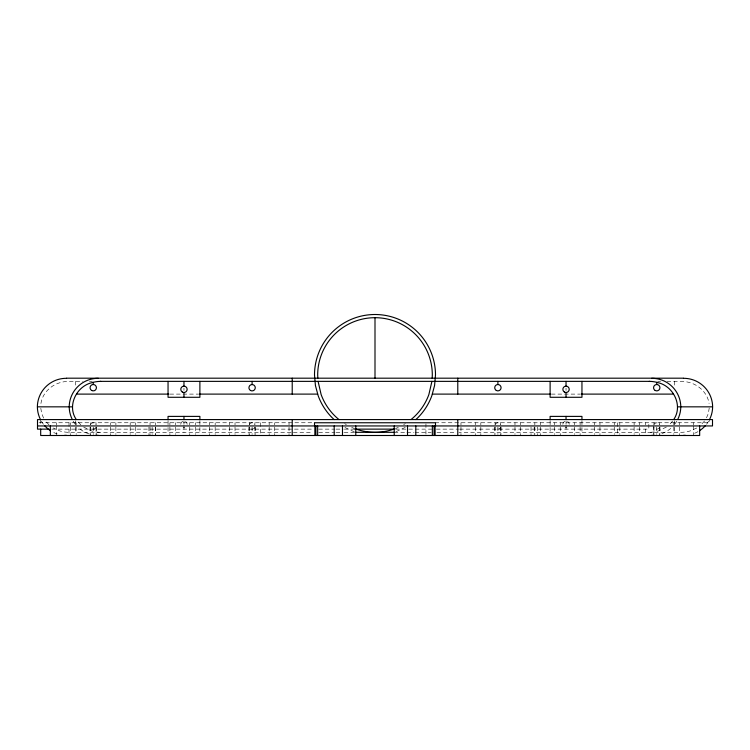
<?xml version="1.0" encoding="UTF-8"?>
<svg xmlns="http://www.w3.org/2000/svg" width="750" height="750" viewBox="0 0 750 750"><rect width="100%" height="100%" fill="white"/><g stroke="black" fill="none" stroke-linecap="round" stroke-linejoin="round"><path stroke-width="0.56" stroke-dasharray="3.75 2.81" d="M709.237 407.944L708.347 413.428L706.397 418.106M40.922 403.519C42.328 393.553 50.438 385.481 59.906 382.716A31.219 31.219 0 0 1 69.009 381.375L82.969 381.366M672.703 420.994L669.178 424.847M704.541 420.994L701.016 424.847M666.394 427.05L658.256 430.959A31.219 31.219 0 0 1 649.144 432.309M403.659 424.631L405.347 423.562M696.722 428.016L690.094 430.959A31.219 31.219 0 0 1 680.991 432.309L458.925 432.309M405.244 427.387L395.691 431.85M89.419 381.366L92.278 381.366M657.722 381.366L660.581 381.366M667.031 381.366L680.991 381.366A31.219 31.219 0 0 1 690.094 382.716C699.562 385.491 707.672 393.553 709.078 403.519M169.894 394.106L198.609 394.106M551.391 394.106L580.106 394.106M39.038 422.756L314.878 422.756M435.122 422.756L709.312 422.756L709.312 419.578M51.769 429.131L312.844 429.131M318.675 429.131L334.997 429.131M336.169 429.131L343.163 429.131M344.325 429.131L354.816 429.131M395.625 429.131L431.766 429.131M436.388 429.131L458.541 429.131M459.609 429.131L648.825 429.131L648.825 422.756M291.075 432.309L69.009 432.309A31.219 31.219 0 0 1 59.906 430.959L53.278 428.016M293.372 432.309L313.022 432.309M318.797 432.309L334.978 432.309M336.131 432.309L343.069 432.309M344.222 432.309L355.781 432.309M394.219 432.309L405.778 432.309M406.931 432.309L413.869 432.309M415.022 432.309L431.203 432.309M436.978 432.309L456.628 432.309M354.309 431.85L344.756 427.387M344.653 423.562L346.341 424.631M83.606 427.05L91.744 430.959A31.219 31.219 0 0 0 100.856 432.309M80.822 424.847L77.297 420.994M48.984 424.847L45.459 420.994M43.603 418.106L41.653 413.428L40.762 407.944M693.684 422.756L693.684 424.884M693.684 425.944L693.684 435.497M679.378 422.756L679.378 424.884M679.378 427.003L679.378 435.497M674.616 381.366L674.616 385.997M674.616 420.731L674.616 432.309M673.828 422.756L673.828 424.884M673.828 427.003L673.828 434.438M659.934 427.003L659.934 434.438M659.522 422.756L659.522 424.884M659.522 427.003L659.522 435.497M656.747 427.003L656.747 434.438M653.972 422.756L653.972 424.884M653.972 427.003L653.972 435.497M653.569 425.944L653.569 434.438M645.637 422.756L645.637 424.884M645.637 429.131L645.637 435.497M639.666 422.756L639.666 424.884M639.666 427.003L639.666 435.497M634.116 422.756L634.116 424.884M634.116 427.003L634.116 434.438M619.809 422.756L619.809 424.884M619.809 427.003L619.809 434.438M617.306 422.756L617.306 434.438M614.259 422.756L614.259 424.884M614.259 427.003L614.259 434.438M599.953 422.756L599.953 424.884M599.953 427.003L599.953 435.497M594.403 422.756L594.403 424.884M594.403 427.003L594.403 434.438M581.953 420.938L581.953 432.309M580.106 422.756L580.106 424.884M580.106 427.003L580.106 435.497M574.547 422.756L574.547 424.884M574.547 427.003L574.547 434.438M566.034 388.191L566.034 390.469M566.034 420.938L566.034 424.35M566.034 425.484L566.034 432.309M560.25 422.756L560.25 424.884M560.25 427.003L560.25 435.497M554.691 422.756L554.691 424.884M554.691 427.003L554.691 434.438M550.116 420.938L550.116 432.309M540.394 422.756L540.394 424.884M540.394 427.003L540.394 435.497M537.384 427.003L537.384 435.497M534.834 422.756L534.834 424.884M534.834 427.003L534.834 434.438M534.197 427.003L534.197 434.438M531.019 427.003L531.019 435.497M520.538 422.756L520.538 424.884M520.538 427.003L520.538 435.497M514.978 422.756L514.978 424.884M514.978 427.003L514.978 434.438M501.084 427.003L501.084 434.438M500.681 422.756L500.681 424.884M500.681 427.003L500.681 435.497M497.906 427.003L497.906 434.438M495.122 422.756L495.122 424.884M495.122 427.003L495.122 434.438M494.719 427.003L494.719 434.438M480.825 422.756L480.825 424.884M480.825 427.003L480.825 435.497M475.266 422.756L475.266 424.884M475.266 427.003L475.266 435.497M460.969 422.756L460.969 424.884M460.969 427.003L460.969 435.497M425.944 423.825L425.944 435.497M289.031 422.756L289.031 424.884M289.031 427.003L289.031 435.497M274.734 422.756L274.734 424.884M274.734 427.003L274.734 435.497M269.175 422.756L269.175 424.884M269.175 427.003L269.175 435.497M260.381 422.756L260.381 435.497M255.281 427.003L255.281 434.438M254.878 422.756L254.878 424.884M254.878 427.003L254.878 434.438M252.094 427.003L252.094 434.438M249.319 422.756L249.319 424.884M249.319 427.003L249.319 435.497M248.916 427.003L248.916 434.438M235.022 422.756L235.022 424.884M235.022 427.003L235.022 434.438M229.462 422.756L229.462 424.884M229.462 427.003L229.462 435.497M215.166 422.756L215.166 424.884M215.166 427.003L215.166 434.438M209.606 422.756L209.606 424.884M209.606 427.003L209.606 435.497M199.884 420.938L199.884 432.309M195.309 422.756L195.309 424.884M195.309 427.003L195.309 434.438M189.75 422.756L189.75 424.884M189.75 427.003L189.75 435.497M183.966 388.191L183.966 390.469M183.966 420.938L183.966 424.35M183.966 425.484L183.966 432.309M175.453 422.756L175.453 424.884M175.453 427.003L175.453 434.438M169.894 422.756L169.894 424.884M169.894 427.003L169.894 435.497M168.047 420.938L168.047 432.309M155.597 422.756L155.597 424.884M155.597 427.003L155.597 434.438M155.306 427.003L155.306 435.497M152.119 427.003L152.119 434.438M150.047 422.756L150.047 424.884M150.047 427.003L150.047 435.497M148.941 427.003L148.941 435.497M135.741 422.756L135.741 424.884M135.741 427.003L135.741 434.438M130.191 422.756L130.191 424.884M130.191 427.003L130.191 434.438M115.884 422.756L115.884 424.884M115.884 427.003L115.884 434.438M110.334 422.756L110.334 424.884M110.334 427.003L110.334 435.497M96.431 427.003L96.431 434.438M96.028 422.756L96.028 424.884M96.028 427.003L96.028 435.497M93.253 427.003L93.253 434.438M90.478 422.756L90.478 424.884M90.478 427.003L90.478 435.497M90.066 427.003L90.066 434.438M76.172 422.756L76.172 424.884M76.172 427.003L76.172 434.438M75.384 381.366L75.384 385.997M75.384 420.731L75.384 432.309M70.622 422.756L70.622 424.884M70.622 427.003L70.622 435.497M69.009 422.756L69.009 435.497M56.316 422.756L56.316 424.884M56.316 425.944L56.316 435.497M40.688 419.578L40.688 424.884M57.225 433.931A28.884 28.884 0 0 1 52.031 431.644M43.491 424.294A28.884 28.884 0 0 1 41.372 421.181M89.062 433.931A28.884 28.884 0 0 1 79.237 428.381M75.338 424.294A28.884 28.884 0 0 1 73.209 421.181M398.316 427.359A57.309 57.309 0 0 1 395.541 428.503M354.459 428.503A57.309 57.309 0 0 1 351.684 427.359M708.628 421.181A28.884 28.884 0 0 1 706.509 424.294M697.969 431.644A28.884 28.884 0 0 1 692.775 433.931M676.791 421.181A28.884 28.884 0 0 1 674.663 424.294M670.763 428.381A28.884 28.884 0 0 1 660.938 433.931M566.859 427.425A3.188 3.188 0 0 1 565.209 427.425M562.856 424.35A3.188 3.188 0 0 1 566.034 421.172A3.188 3.188 0 0 1 569.222 424.35M184.791 427.425A3.188 3.188 0 0 1 183.141 427.425M180.778 424.35A3.188 3.188 0 0 1 183.966 421.172A3.188 3.188 0 0 1 187.144 424.35M96.009 427.575A3.188 3.188 0 0 1 90.497 427.575M90.497 424.387A3.188 3.188 0 0 1 96.009 424.387M659.503 427.575A3.188 3.188 0 0 1 653.991 427.575M653.991 424.387A3.188 3.188 0 0 1 659.503 424.387M500.662 427.547A3.188 3.188 0 0 1 495.141 427.547M495.141 424.359A3.188 3.188 0 0 1 500.662 424.359M254.859 427.547A3.188 3.188 0 0 1 249.337 427.547M249.337 424.359A3.188 3.188 0 0 1 254.859 424.359"/><path stroke-width="1.12" d="M432.169 378.188L432.309 375A57.309 57.309 0 0 0 375 317.691A57.309 57.309 0 0 0 317.691 375L317.831 378.188M76.322 419.578C66.825 405.984 76.322 386.428 91.744 382.716A31.219 31.219 0 0 1 100.856 381.375M649.144 381.375A31.219 31.219 0 0 1 658.256 382.716C673.678 386.428 683.175 405.984 673.678 419.578M431.916 381.366L428.859 394.603A57.309 57.309 0 0 1 411.834 418.903L410.963 419.578M415.809 419.578L417.778 417.778A60.497 60.497 0 0 0 431.85 395.691L434.578 385.509L435.497 375A60.497 60.497 0 0 0 375 314.503A60.497 60.497 0 0 0 314.503 375L315.422 385.509L318.15 395.691A60.497 60.497 0 0 0 332.222 417.778L334.191 419.578M66.544 378.188L683.456 378.188M100.247 381.366L649.753 381.366M76.547 394.106L168.797 394.106M199.706 394.106L317.653 394.106M432.347 394.106L550.294 394.106M581.203 394.106L673.453 394.106M37.5 406.837L72.525 406.837M677.475 406.837L712.5 406.837M37.5 425.944L712.5 425.944L712.5 419.578L37.5 419.578L37.5 429.131L48.984 429.131M354.816 429.131L394.462 429.131M355.781 432.309L394.219 432.309M339.037 419.578L338.166 418.903A57.309 57.309 0 0 1 321.141 394.603L318.084 381.366M699.666 425.944L699.666 435.497L40.688 435.497L40.688 429.131M656.747 382.416L656.747 384.516M581.953 381.366L581.953 397.284L550.116 397.284L550.116 381.366M581.953 419.803L581.953 416.391L550.116 416.391L550.116 419.803M566.034 381.366L566.034 386.147M566.034 392.512L566.034 397.284M566.034 416.391L566.034 419.259M497.906 381.366L497.906 384.516M457.781 378.188L457.781 394.106M457.781 419.578L457.781 435.497M435.497 425.944L435.497 422.756L314.503 422.756L314.503 425.944M435.122 425.944L435.122 435.497M434.081 425.944L434.081 435.497M432.347 425.944L432.347 435.497M415.809 425.944L415.809 435.497M407.522 425.944L407.522 435.497M394.219 425.944L394.219 435.497M375 317.691L375 378.188M355.781 425.944L355.781 435.497M342.478 425.944L342.478 435.497M334.191 425.944L334.191 435.497M317.653 425.944L317.653 435.497M315.919 425.944L315.919 435.497M314.878 425.944L314.878 435.497M292.219 378.188L292.219 394.106M292.219 419.578L292.219 435.497M252.094 381.366L252.094 384.544M199.884 381.366L199.884 397.284L168.047 397.284L168.047 381.366M199.884 419.803L199.884 416.391L168.047 416.391L168.047 419.803M183.966 381.366L183.966 386.147M183.966 392.512L183.966 397.284M183.966 416.391L183.966 419.259M93.253 382.416L93.253 384.516M50.334 425.944L50.334 435.497M66.544 378.309A28.884 28.884 0 0 0 37.359 406.837A28.884 28.884 0 0 0 40.462 419.531M66.544 435.375A28.884 28.884 0 0 1 64.65 435.328M50.419 430.659A28.884 28.884 0 0 1 44.7 425.738M98.381 378.309A28.884 28.884 0 0 0 69.197 406.837A28.884 28.884 0 0 0 72.309 419.531M98.381 435.375A28.884 28.884 0 0 1 96.497 435.328M394.603 428.859A57.309 57.309 0 0 1 355.397 428.859M683.456 378.309A28.884 28.884 0 0 1 712.641 406.837A28.884 28.884 0 0 1 709.538 419.531M705.3 425.738A28.884 28.884 0 0 1 699.581 430.659M685.35 435.328A28.884 28.884 0 0 1 683.456 435.375M651.619 378.309A28.884 28.884 0 0 1 680.803 406.837A28.884 28.884 0 0 1 677.691 419.531M653.503 435.328A28.884 28.884 0 0 1 651.619 435.375M564.45 392.081A3.188 3.188 0 0 0 569.222 389.325A3.188 3.188 0 0 0 564.45 386.569A3.188 3.188 0 0 0 564.45 392.081M182.372 392.081A3.188 3.188 0 0 0 187.144 389.325A3.188 3.188 0 0 0 182.372 386.569A3.188 3.188 0 0 0 182.372 392.081M91.659 390.459A3.188 3.188 0 0 0 96.431 387.694A3.188 3.188 0 0 0 91.659 384.938A3.188 3.188 0 0 0 91.659 390.459M655.153 390.459A3.188 3.188 0 0 0 659.934 387.694A3.188 3.188 0 0 0 655.153 384.938A3.188 3.188 0 0 0 655.153 390.459M496.312 390.459A3.188 3.188 0 0 0 501.084 387.694A3.188 3.188 0 0 0 496.312 384.938A3.188 3.188 0 0 0 496.312 390.459M250.509 390.487A3.188 3.188 0 0 0 255.281 387.731A3.188 3.188 0 0 0 250.509 384.975A3.188 3.188 0 0 0 250.509 390.487"/></g></svg>
